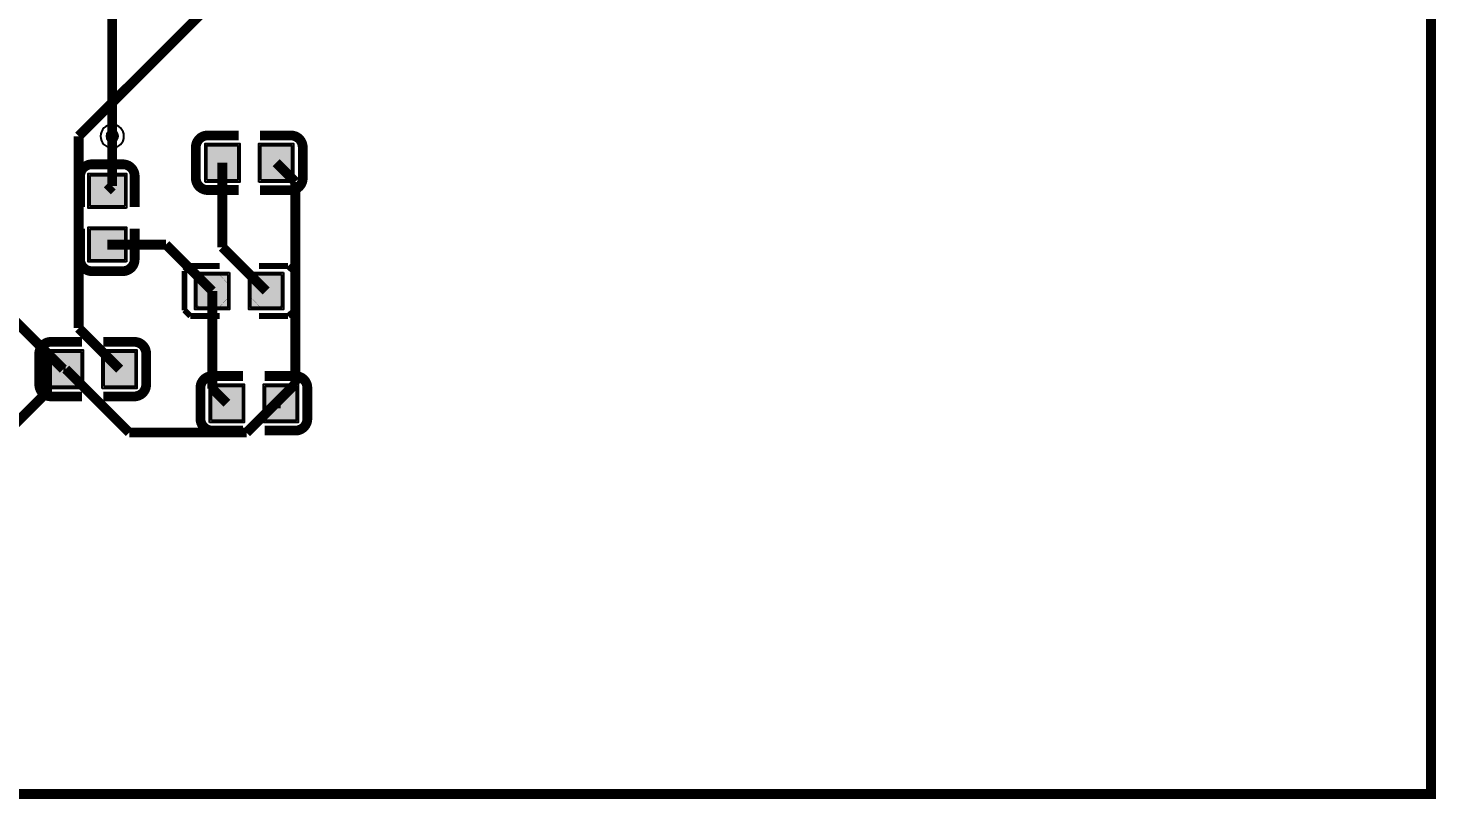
# Model space of a CAD drawing. Header units: millimetres. Extents: x 15 to 87.1, y 6.4 to 62.
# Drawn here: x 50.52 to 87.12, y 6.35 to 26.39 of the extents above; entities that cross this region are included whole.
import ezdxf

# ---------------------------------------------------------------- set-up
doc = ezdxf.new("R2010")
doc.units = ezdxf.units.MM
doc.header["$MEASUREMENT"] = 0
for name, color, linetype, true_color in [('Board-Outline-Layer', 7, 'Continuous', 0xff00ff), ('Bottom-Layer', 7, 'Continuous', 0x0000ff), ('Hole-Layer', 7, 'Continuous', 0x222222), ('Multi-Layer', 7, 'Continuous', 0xc0c0c0), ('Top-Layer', 7, 'Continuous', 0xff0000), ('Top-Paste-Mask-Layer', 7, 'Continuous', 0x808080), ('Top-Silkscreen-Layer', 7, 'Continuous', 0xffcc00), ('Top-Solder-Mask-Layer', 7, 'Continuous', 0x800080)]:
    doc.layers.add(name, color=color, linetype=linetype, true_color=true_color)

msp = doc.modelspace()

# ---------------------------------------------------------------- hatches: boundary and pattern name
at = {"layer": 'Top-Layer'}
for points in [[(55.16833883667768, 22.443081026162055), (55.16833883667768, 23.343081026162054), (55.96833883667768, 23.343081026162054), (55.96833883667768, 22.443081026162055)], [(56.56838963677928, 22.443081026162055), (56.56838963677928, 23.343081026162054), (57.368389636779284, 23.343081026162054), (57.368389636779284, 22.443081026162055)], [(53.02810515621031, 21.763068326136654), (52.12810515621031, 21.763068326136654), (52.12810515621031, 22.56306832613666), (53.02810515621031, 22.56306832613666)], [(53.02810515621031, 20.36301752603505), (52.12810515621031, 20.36301752603505), (52.12810515621031, 21.16301752603506), (53.02810515621031, 21.16301752603506)], [(55.70721361442723, 19.990043180086364), (55.70721361442723, 19.126035052070105), (54.90721361442723, 19.126035052070105), (54.90721361442723, 19.990043180086364)], [(57.10701041402084, 19.990043180086364), (57.10701041402084, 19.126035052070105), (56.30701041402084, 19.126035052070105), (56.30701041402084, 19.990043180086364)], [(51.09707899415799, 17.076035052070107), (51.09707899415799, 17.976035052070106), (51.897078994158, 17.976035052070106), (51.897078994158, 17.076035052070107)], [(52.49712979425959, 17.076035052070107), (52.49712979425959, 17.976035052070106), (53.2971297942596, 17.976035052070106), (53.2971297942596, 17.076035052070107)], [(55.28808737617476, 16.18703327406655), (55.28808737617476, 17.08703327406655), (56.08808737617476, 17.08703327406655), (56.08808737617476, 16.18703327406655)], [(56.688138176276354, 16.18703327406655), (56.688138176276354, 17.08703327406655), (57.488138176276365, 17.08703327406655), (57.488138176276365, 16.18703327406655)]]:
    msp.add_hatch(color=256, dxfattribs=at).paths.add_polyline_path(points)
at = {"layer": 'Top-Paste-Mask-Layer'}
for points in [[(55.16833883667768, 22.443081026162055), (55.16833883667768, 23.343081026162054), (55.96833883667768, 23.343081026162054), (55.96833883667768, 22.443081026162055)], [(56.56838963677928, 22.443081026162055), (56.56838963677928, 23.343081026162054), (57.368389636779284, 23.343081026162054), (57.368389636779284, 22.443081026162055)], [(53.02810515621031, 21.763068326136654), (52.12810515621031, 21.763068326136654), (52.12810515621031, 22.56306832613666), (53.02810515621031, 22.56306832613666)], [(53.02810515621031, 20.36301752603505), (52.12810515621031, 20.36301752603505), (52.12810515621031, 21.16301752603506), (53.02810515621031, 21.16301752603506)], [(55.75549911099823, 19.701016002032006), (55.75549911099823, 19.4245110490221), (55.481305562611134, 19.130759461518927), (54.97802895605792, 19.130759461518927), (54.914020828041664, 19.194767589535182), (54.914020828041664, 19.930759461518925), (54.97802895605792, 19.99476758953518), (55.481305562611134, 19.99476758953518)], [(55.75549911099823, 19.701016002032006), (55.75549911099823, 19.4245110490221), (55.481305562611134, 19.130759461518927), (54.97802895605792, 19.130759461518927), (54.914020828041664, 19.194767589535182), (54.914020828041664, 19.930759461518925), (54.97802895605792, 19.99476758953518), (55.481305562611134, 19.99476758953518)], [(56.271145542291094, 19.71226822453645), (56.54533909067819, 20.006019812039625), (57.048615697231405, 20.006019812039625), (57.11262382524765, 19.94201168402337), (57.11262382524765, 19.206019812039624), (57.048615697231405, 19.14201168402337), (56.54533909067819, 19.14201168402337), (56.271145542291094, 19.435763271526547)], [(56.271145542291094, 19.71226822453645), (56.54533909067819, 20.006019812039625), (57.048615697231405, 20.006019812039625), (57.11262382524765, 19.94201168402337), (57.11262382524765, 19.206019812039624), (57.048615697231405, 19.14201168402337), (56.54533909067819, 19.14201168402337), (56.271145542291094, 19.435763271526547)], [(51.09707899415799, 17.076035052070107), (51.09707899415799, 17.976035052070106), (51.897078994158, 17.976035052070106), (51.897078994158, 17.076035052070107)], [(52.49712979425959, 17.076035052070107), (52.49712979425959, 17.976035052070106), (53.2971297942596, 17.976035052070106), (53.2971297942596, 17.076035052070107)], [(55.28808737617476, 16.18703327406655), (55.28808737617476, 17.08703327406655), (56.08808737617476, 17.08703327406655), (56.08808737617476, 16.18703327406655)], [(56.688138176276354, 16.18703327406655), (56.688138176276354, 17.08703327406655), (57.488138176276365, 17.08703327406655), (57.488138176276365, 16.18703327406655)]]:
    msp.add_hatch(color=256, dxfattribs=at).paths.add_polyline_path(points)
at = {"layer": 'Top-Solder-Mask-Layer'}
for points in [[(55.117538735077474, 22.392280924561852), (55.117538735077474, 23.393881127762256), (56.019138938277884, 23.393881127762256), (56.019138938277884, 22.392280924561852)], [(56.51758953517908, 22.392280924561852), (56.51758953517908, 23.393881127762256), (57.41918973837948, 23.393881127762256), (57.41918973837948, 22.392280924561852)], [(53.07890525781052, 21.71226822453645), (52.077305054610115, 21.71226822453645), (52.077305054610115, 22.613868427736858), (53.07890525781052, 22.613868427736858)], [(53.07890525781052, 20.312217424434852), (52.077305054610115, 20.312217424434852), (52.077305054610115, 21.213817627635258), (53.07890525781052, 21.213817627635258)], [(55.758013716027435, 20.040843281686566), (55.758013716027435, 19.075234950469902), (54.85641351282703, 19.075234950469902), (54.85641351282703, 20.040843281686566)], [(57.157810515621044, 20.040843281686566), (57.157810515621044, 19.075234950469902), (56.256210312420635, 19.075234950469902), (56.256210312420635, 20.040843281686566)], [(51.046278892557794, 17.025234950469905), (51.046278892557794, 18.02683515367031), (51.947879095758196, 18.02683515367031), (51.947879095758196, 17.025234950469905)], [(52.44632969265939, 17.025234950469905), (52.44632969265939, 18.02683515367031), (53.3479298958598, 18.02683515367031), (53.3479298958598, 17.025234950469905)], [(55.237287274574555, 16.136233172466348), (55.237287274574555, 17.13783337566675), (56.138887477774965, 17.13783337566675), (56.138887477774965, 16.136233172466348)], [(56.63733807467616, 16.136233172466348), (56.63733807467616, 17.13783337566675), (57.53893827787656, 17.13783337566675), (57.53893827787656, 16.136233172466348)]]:
    msp.add_hatch(color=256, dxfattribs=at).paths.add_polyline_path(points)

# ---------------------------------------------------------------- linework, layer by layer
at = {"layer": 'Board-Outline-Layer', "const_width": 0.25400050800101603}
msp.add_lwpolyline([(15.113030226060454, 6.477012954025909), (15.113030226060454, 61.8491236982474), (86.995173990348, 61.8491236982474), (86.995173990348, 6.477012954025909)], close=True, dxfattribs=at)
at = {"layer": 'Bottom-Layer', "const_width": 0.25400050800101603}
msp.add_lwpolyline([(52.705100330200665, 35.01210566421133), (52.705100330200665, 23.58210566421133)], dxfattribs=at)
at = {"layer": 'Hole-Layer'}
msp.add_lwpolyline([(52.5525996951994, 23.582105664228838, 1), (52.85760096520193, 23.582105664228838), (52.85760096520193, 23.582105664193826, 1), (52.5525996951994, 23.582105664193826)], format="xyb", dxfattribs=at)
at = {"layer": 'Multi-Layer'}
msp.add_lwpolyline([(52.400100330200665, 23.58210566457769, 1), (53.010100330200665, 23.582105663726328), (53.010100330200665, 23.58210566384497, 1), (52.400100330200665, 23.582105664696332)], format="xyb", dxfattribs=at)
at = {"layer": 'Top-Layer', "const_width": 0.25400050800101603}
for points in [[(55.387099314198636, 27.13810515621032), (51.831099822199654, 23.58210566421133)], [(51.831099822199654, 23.58210566421133), (51.831099822199654, 18.591998983997968)], [(52.705100330200665, 23.58210566421133), (52.705100330200665, 22.290000000000003)], [(55.568399796799596, 22.893098806197614), (55.568399796799596, 20.69659893319787)], [(57.46610109220219, 22.395400050800106), (56.968399796799595, 22.893098806197614)], [(52.705100330200665, 22.290000000000003), (52.57810007620016, 22.162999745999496)], [(57.46610109220219, 17.14499872999746), (57.46610109220219, 22.395400050800106)], [(47.963200406400816, 20.99400050800102), (51.431198882397766, 17.525999491998984)], [(52.57810007620016, 20.762999745999497), (54.1021996443993, 20.762999745999497)], [(54.1021996443993, 20.762999745999497), (55.30720091440184, 19.558001016002038)], [(55.568399796799596, 20.69659893319787), (56.70700025400051, 19.558001016002038)], [(55.30720091440184, 19.558001016002038), (55.30720091440184, 17.017899415798833)], [(51.831099822199654, 18.591998983997968), (52.897099314198634, 17.525999491998984)], [(51.01119888239777, 17.945999491998986), (51.01119888239777, 16.93)], [(51.431198882397766, 17.525999491998984), (51.497099314198636, 17.525999491998984)], [(51.497099314198636, 17.525999491998984), (53.148100076200166, 15.874998729997463)], [(56.958100076200154, 16.63700025400051), (57.46610109220219, 17.14499872999746)], [(51.01119888239777, 16.93), (47.20119888239777, 13.120000000000003)], [(55.30720091440184, 17.017899415798833), (55.688100076200165, 16.63700025400051)], [(56.1961010922022, 15.874998729997463), (56.958100076200154, 16.63700025400051)], [(56.958100076200154, 16.63700025400051), (57.08810007620016, 16.63700025400051)], [(53.148100076200166, 15.874998729997463), (56.1961010922022, 15.874998729997463)]]:
    msp.add_lwpolyline(points, dxfattribs=at)
at = {"layer": 'Top-Layer'}
for points in [[(55.16833883667768, 22.443081026162055), (55.16833883667768, 23.343081026162054), (55.96833883667768, 23.343081026162054), (55.96833883667768, 22.443081026162055)], [(56.56838963677928, 22.443081026162055), (56.56838963677928, 23.343081026162054), (57.368389636779284, 23.343081026162054), (57.368389636779284, 22.443081026162055)], [(53.02810515621031, 21.763068326136654), (52.12810515621031, 21.763068326136654), (52.12810515621031, 22.56306832613666), (53.02810515621031, 22.56306832613666)], [(53.02810515621031, 20.36301752603505), (52.12810515621031, 20.36301752603505), (52.12810515621031, 21.16301752603506), (53.02810515621031, 21.16301752603506)], [(55.70721361442723, 19.990043180086364), (55.70721361442723, 19.126035052070105), (54.90721361442723, 19.126035052070105), (54.90721361442723, 19.990043180086364)], [(57.10701041402084, 19.990043180086364), (57.10701041402084, 19.126035052070105), (56.30701041402084, 19.126035052070105), (56.30701041402084, 19.990043180086364)], [(51.09707899415799, 17.076035052070107), (51.09707899415799, 17.976035052070106), (51.897078994158, 17.976035052070106), (51.897078994158, 17.076035052070107)], [(52.49712979425959, 17.076035052070107), (52.49712979425959, 17.976035052070106), (53.2971297942596, 17.976035052070106), (53.2971297942596, 17.076035052070107)], [(55.28808737617476, 16.18703327406655), (55.28808737617476, 17.08703327406655), (56.08808737617476, 17.08703327406655), (56.08808737617476, 16.18703327406655)], [(56.688138176276354, 16.18703327406655), (56.688138176276354, 17.08703327406655), (57.488138176276365, 17.08703327406655), (57.488138176276365, 16.18703327406655)]]:
    msp.add_lwpolyline(points, close=True, dxfattribs=at)
at = {"layer": 'Top-Paste-Mask-Layer'}
for points in [[(55.16833883667768, 22.443081026162055), (55.16833883667768, 23.343081026162054), (55.96833883667768, 23.343081026162054), (55.96833883667768, 22.443081026162055)], [(56.56838963677928, 22.443081026162055), (56.56838963677928, 23.343081026162054), (57.368389636779284, 23.343081026162054), (57.368389636779284, 22.443081026162055)], [(53.02810515621031, 21.763068326136654), (52.12810515621031, 21.763068326136654), (52.12810515621031, 22.56306832613666), (53.02810515621031, 22.56306832613666)], [(53.02810515621031, 20.36301752603505), (52.12810515621031, 20.36301752603505), (52.12810515621031, 21.16301752603506), (53.02810515621031, 21.16301752603506)], [(51.09707899415799, 17.076035052070107), (51.09707899415799, 17.976035052070106), (51.897078994158, 17.976035052070106), (51.897078994158, 17.076035052070107)], [(52.49712979425959, 17.076035052070107), (52.49712979425959, 17.976035052070106), (53.2971297942596, 17.976035052070106), (53.2971297942596, 17.076035052070107)], [(55.28808737617476, 16.18703327406655), (55.28808737617476, 17.08703327406655), (56.08808737617476, 17.08703327406655), (56.08808737617476, 16.18703327406655)], [(56.688138176276354, 16.18703327406655), (56.688138176276354, 17.08703327406655), (57.488138176276365, 17.08703327406655), (57.488138176276365, 16.18703327406655)]]:
    msp.add_lwpolyline(points, close=True, dxfattribs=at)
at = {"layer": 'Top-Paste-Mask-Layer', "const_width": 0.005080010160020321}
for points in [[(55.75549911099823, 19.701016002032006), (55.75549911099823, 19.4245110490221), (55.481305562611134, 19.130759461518927), (54.97802895605792, 19.130759461518927), (54.914020828041664, 19.194767589535182), (54.914020828041664, 19.930759461518925), (54.97802895605792, 19.99476758953518), (55.481305562611134, 19.99476758953518)], [(55.75549911099823, 19.701016002032006), (55.75549911099823, 19.4245110490221), (55.481305562611134, 19.130759461518927), (54.97802895605792, 19.130759461518927), (54.914020828041664, 19.194767589535182), (54.914020828041664, 19.930759461518925), (54.97802895605792, 19.99476758953518), (55.481305562611134, 19.99476758953518)], [(56.271145542291094, 19.71226822453645), (56.54533909067819, 20.006019812039625), (57.048615697231405, 20.006019812039625), (57.11262382524765, 19.94201168402337), (57.11262382524765, 19.206019812039624), (57.048615697231405, 19.14201168402337), (56.54533909067819, 19.14201168402337), (56.271145542291094, 19.435763271526547)], [(56.271145542291094, 19.71226822453645), (56.54533909067819, 20.006019812039625), (57.048615697231405, 20.006019812039625), (57.11262382524765, 19.94201168402337), (57.11262382524765, 19.206019812039624), (57.048615697231405, 19.14201168402337), (56.54533909067819, 19.14201168402337), (56.271145542291094, 19.435763271526547)]]:
    msp.add_lwpolyline(points, close=True, dxfattribs=at)
at = {"layer": 'Top-Silkscreen-Layer', "const_width": 0.25400050800101603}
for points in [[(54.87844805689612, 23.29330962661926, -0.414), (55.18825247650495, 23.6031902463805)], [(54.87844805689612, 23.29330962661926, -0.414), (55.18825247650495, 23.6031902463805)], [(57.3485521971044, 23.602707645415293, -0.414), (57.65838201676404, 23.292852425704854)], [(57.3485521971044, 23.602707645415293, -0.414), (57.65838201676404, 23.292852425704854)], [(51.86847853695708, 22.543230886461778, -0.414), (52.17833375666752, 22.853060706121415)], [(51.86847853695708, 22.543230886461778, -0.414), (52.17833375666752, 22.853060706121415)], [(52.97830835661672, 22.85306070612142, -0.414), (53.28813817627636, 22.543230886461778)], [(52.97830835661672, 22.85306070612142, -0.414), (53.28813817627636, 22.543230886461778)], [(55.188252476504964, 22.183505207010416, -0.414), (54.87844805689612, 22.493335026670056)], [(55.188252476504964, 22.183505207010416, -0.414), (54.87844805689612, 22.493335026670056)], [(57.65838201676404, 22.492877825755656, -0.414), (57.348552197104404, 22.183048006096016)], [(57.65838201676404, 22.492877825755656, -0.414), (57.348552197104404, 22.183048006096016)], [(52.177876555753116, 20.073126746253497, -0.414), (51.86799593599188, 20.382931165862335)], [(52.177876555753116, 20.073126746253497, -0.414), (51.86799593599188, 20.382931165862335)], [(53.28768097536196, 20.382931165862335, -0.414), (52.97785115570232, 20.073126746253497)], [(53.28768097536196, 20.382931165862335, -0.414), (52.97785115570232, 20.073126746253497)], [(50.80718821437643, 17.92626365252731, -0.414), (51.11699263398527, 18.23614427228855)], [(50.80718821437643, 17.92626365252731, -0.414), (51.11699263398527, 18.23614427228855)], [(53.27729235458471, 18.235661671323346, -0.414), (53.58712217424436, 17.925806451612903)], [(53.27729235458471, 18.235661671323346, -0.414), (53.58712217424436, 17.925806451612903)], [(51.11699263398528, 16.81645923291847, -0.414), (50.80718821437643, 17.126289052578105)], [(51.11699263398528, 16.81645923291847, -0.414), (50.80718821437643, 17.126289052578105)], [(53.58712217424436, 17.12583185166371, -0.414), (53.277292354584716, 16.816002032004064)], [(53.58712217424436, 17.12583185166371, -0.414), (53.277292354584716, 16.816002032004064)], [(54.9981965963932, 17.037261874523754, -0.414), (55.30800101600203, 17.347142494284995)], [(54.9981965963932, 17.037261874523754, -0.414), (55.30800101600203, 17.347142494284995)], [(57.46830073660148, 17.34665989331979, -0.414), (57.77813055626112, 17.03680467360935)], [(57.46830073660148, 17.34665989331979, -0.414), (57.77813055626112, 17.03680467360935)], [(55.30800101600204, 15.927457454914913, -0.414), (54.9981965963932, 16.237287274574552)], [(55.30800101600204, 15.927457454914913, -0.414), (54.9981965963932, 16.237287274574552)], [(57.77813055626112, 16.236830073660148, -0.414), (57.468300736601485, 15.92700025400051)], [(57.77813055626112, 16.236830073660148, -0.414), (57.468300736601485, 15.92700025400051)]]:
    msp.add_lwpolyline(points, format="xyb", dxfattribs=at)
at = {"layer": 'Top-Silkscreen-Layer'}
for points, const_width in [([(55.988176276352554, 23.603190246380496), (55.18820167640336, 23.603190246380496)], 0.25400050800101603), ([(55.988176276352554, 23.603190246380496), (55.18820167640336, 23.603190246380496)], 0.25400050800101603), ([(56.5486283972568, 23.602707645415293), (57.348602997206, 23.602707645415293)], 0.25400050800101603), ([(56.5486283972568, 23.602707645415293), (57.348602997206, 23.602707645415293)], 0.25400050800101603), ([(54.87844805689612, 22.493335026670056), (54.87844805689612, 23.293385826771654)], 0.25400050800101603), ([(54.87844805689612, 22.493335026670056), (54.87844805689612, 23.293385826771654)], 0.25400050800101603), ([(57.65838201676404, 23.292852425704854), (57.65838201676404, 22.492827025654055)], 0.25400050800101603), ([(57.65838201676404, 23.292852425704854), (57.65838201676404, 22.492827025654055)], 0.25400050800101603), ([(52.17833375666752, 22.853060706121415), (52.97835915671832, 22.853060706121415)], 0.25400050800101603), ([(52.17833375666752, 22.853060706121415), (52.97835915671832, 22.853060706121415)], 0.25400050800101603), ([(51.86847853695708, 21.743307086614173), (51.86847853695708, 22.543281686563375)], 0.25400050800101603), ([(51.86847853695708, 21.743307086614173), (51.86847853695708, 22.543281686563375)], 0.25400050800101603), ([(53.28813817627636, 21.743307086614173), (53.28813817627636, 22.543281686563375)], 0.25400050800101603), ([(53.28813817627636, 21.743307086614173), (53.28813817627636, 22.543281686563375)], 0.25400050800101603), ([(55.988176276352554, 22.183505207010416), (55.18820167640336, 22.183505207010416)], 0.25400050800101603), ([(55.988176276352554, 22.183505207010416), (55.18820167640336, 22.183505207010416)], 0.25400050800101603), ([(56.5486283972568, 22.183048006096016), (57.348602997206, 22.183048006096016)], 0.25400050800101603), ([(56.5486283972568, 22.183048006096016), (57.348602997206, 22.183048006096016)], 0.25400050800101603), ([(51.86799593599188, 21.182854965709936), (51.86799593599188, 20.382880365760734)], 0.25400050800101603), ([(51.86799593599188, 21.182854965709936), (51.86799593599188, 20.382880365760734)], 0.25400050800101603), ([(53.28768097536196, 21.182854965709936), (53.28768097536196, 20.382880365760734)], 0.25400050800101603), ([(53.28768097536196, 21.182854965709936), (53.28768097536196, 20.382880365760734)], 0.25400050800101603), ([(52.97785115570232, 20.073126746253497), (52.177800355600716, 20.073126746253497)], 0.25400050800101603), ([(52.97785115570232, 20.073126746253497), (52.177800355600716, 20.073126746253497)], 0.25400050800101603), ([(54.58300736601474, 20.075463550927104), (54.737109474218954, 20.208026416052835)], 0.15240030480060962), ([(54.58300736601474, 20.075463550927104), (54.737109474218954, 20.208026416052835)], 0.15240030480060962), ([(54.58300736601474, 19.05902971805944), (54.58300736601474, 20.075463550927104)], 0.15240030480060962), ([(54.58300736601474, 19.05902971805944), (54.58300736601474, 20.075463550927104)], 0.15240030480060962), ([(54.73510287020574, 20.208026416052835), (55.4971043942088, 20.208026416052835)], 0.15199390398780802), ([(54.73510287020574, 20.208026416052835), (55.4971043942088, 20.208026416052835)], 0.15199390398780802), ([(57.27917195834393, 20.208026416052835), (56.517170434340876, 20.208026416052835)], 0.15199390398780802), ([(57.27917195834393, 20.208026416052835), (56.517170434340876, 20.208026416052835)], 0.15199390398780802), ([(57.277114554229115, 20.208026416052835), (57.43126746253493, 20.05702311404623)], 0.15240030480060962), ([(57.277114554229115, 20.208026416052835), (57.43126746253493, 20.05702311404623)], 0.15240030480060962), ([(57.43126746253493, 20.05702311404623), (57.43126746253493, 19.040589281178566)], 0.15240030480060962), ([(57.43126746253493, 20.05702311404623), (57.43126746253493, 19.040589281178566)], 0.15240030480060962), ([(54.737109474218954, 18.906680213360428), (54.58300736601474, 19.05902971805944)], 0.15240030480060962), ([(54.737109474218954, 18.906680213360428), (54.58300736601474, 19.05902971805944)], 0.15240030480060962), ([(57.43126746253493, 19.040589281178566), (57.277114554229115, 18.908026416052834)], 0.15240030480060962), ([(57.43126746253493, 19.040589281178566), (57.277114554229115, 18.908026416052834)], 0.15240030480060962), ([(54.73510287020574, 18.908026416052834), (55.4971043942088, 18.908026416052834)], 0.15199390398780802), ([(54.73510287020574, 18.908026416052834), (55.4971043942088, 18.908026416052834)], 0.15199390398780802), ([(57.27917195834393, 18.908026416052834), (56.517170434340876, 18.908026416052834)], 0.15199390398780802), ([(57.27917195834393, 18.908026416052834), (56.517170434340876, 18.908026416052834)], 0.15199390398780802), ([(51.916916433832874, 18.236144272288545), (51.11694183388367, 18.236144272288545)], 0.25400050800101603), ([(51.916916433832874, 18.236144272288545), (51.11694183388367, 18.236144272288545)], 0.25400050800101603), ([(52.47736855473711, 18.235661671323346), (53.27734315468632, 18.235661671323346)], 0.25400050800101603), ([(52.47736855473711, 18.235661671323346), (53.27734315468632, 18.235661671323346)], 0.25400050800101603), ([(50.80718821437643, 17.126289052578105), (50.80718821437643, 17.926339852679707)], 0.25400050800101603), ([(50.80718821437643, 17.126289052578105), (50.80718821437643, 17.926339852679707)], 0.25400050800101603), ([(53.58712217424436, 17.925806451612903), (53.58712217424436, 17.125781051562104)], 0.25400050800101603), ([(53.58712217424436, 17.925806451612903), (53.58712217424436, 17.125781051562104)], 0.25400050800101603), ([(56.107924815849636, 17.34714249428499), (55.30795021590044, 17.34714249428499)], 0.25400050800101603), ([(56.107924815849636, 17.34714249428499), (55.30795021590044, 17.34714249428499)], 0.25400050800101603), ([(56.66837693675388, 17.34665989331979), (57.46835153670308, 17.34665989331979)], 0.25400050800101603), ([(56.66837693675388, 17.34665989331979), (57.46835153670308, 17.34665989331979)], 0.25400050800101603), ([(51.916916433832874, 16.81645923291847), (51.11694183388367, 16.81645923291847)], 0.25400050800101603), ([(51.916916433832874, 16.81645923291847), (51.11694183388367, 16.81645923291847)], 0.25400050800101603), ([(52.47736855473711, 16.816002032004064), (53.27734315468632, 16.816002032004064)], 0.25400050800101603), ([(52.47736855473711, 16.816002032004064), (53.27734315468632, 16.816002032004064)], 0.25400050800101603), ([(54.9981965963932, 16.237287274574552), (54.9981965963932, 17.03733807467615)], 0.25400050800101603), ([(54.9981965963932, 16.237287274574552), (54.9981965963932, 17.03733807467615)], 0.25400050800101603), ([(57.77813055626112, 17.03680467360935), (57.77813055626112, 16.23677927355855)], 0.25400050800101603), ([(57.77813055626112, 17.03680467360935), (57.77813055626112, 16.23677927355855)], 0.25400050800101603), ([(56.107924815849636, 15.927457454914913), (55.30795021590044, 15.927457454914913)], 0.25400050800101603), ([(56.107924815849636, 15.927457454914913), (55.30795021590044, 15.927457454914913)], 0.25400050800101603), ([(56.66837693675388, 15.92700025400051), (57.46835153670308, 15.92700025400051)], 0.25400050800101603), ([(56.66837693675388, 15.92700025400051), (57.46835153670308, 15.92700025400051)], 0.25400050800101603)]:
    msp.add_lwpolyline(points, dxfattribs=dict(at, const_width=const_width))
at = {"layer": 'Top-Solder-Mask-Layer'}
for points in [[(55.117538735077474, 22.392280924561852), (55.117538735077474, 23.393881127762256), (56.019138938277884, 23.393881127762256), (56.019138938277884, 22.392280924561852)], [(56.51758953517908, 22.392280924561852), (56.51758953517908, 23.393881127762256), (57.41918973837948, 23.393881127762256), (57.41918973837948, 22.392280924561852)], [(53.07890525781052, 21.71226822453645), (52.077305054610115, 21.71226822453645), (52.077305054610115, 22.613868427736858), (53.07890525781052, 22.613868427736858)], [(53.07890525781052, 20.312217424434852), (52.077305054610115, 20.312217424434852), (52.077305054610115, 21.213817627635258), (53.07890525781052, 21.213817627635258)], [(55.758013716027435, 20.040843281686566), (55.758013716027435, 19.075234950469902), (54.85641351282703, 19.075234950469902), (54.85641351282703, 20.040843281686566)], [(57.157810515621044, 20.040843281686566), (57.157810515621044, 19.075234950469902), (56.256210312420635, 19.075234950469902), (56.256210312420635, 20.040843281686566)], [(51.046278892557794, 17.025234950469905), (51.046278892557794, 18.02683515367031), (51.947879095758196, 18.02683515367031), (51.947879095758196, 17.025234950469905)], [(52.44632969265939, 17.025234950469905), (52.44632969265939, 18.02683515367031), (53.3479298958598, 18.02683515367031), (53.3479298958598, 17.025234950469905)], [(55.237287274574555, 16.136233172466348), (55.237287274574555, 17.13783337566675), (56.138887477774965, 17.13783337566675), (56.138887477774965, 16.136233172466348)], [(56.63733807467616, 16.136233172466348), (56.63733807467616, 17.13783337566675), (57.53893827787656, 17.13783337566675), (57.53893827787656, 16.136233172466348)]]:
    msp.add_lwpolyline(points, close=True, dxfattribs=at)

doc.saveas('drawing.dxf')
